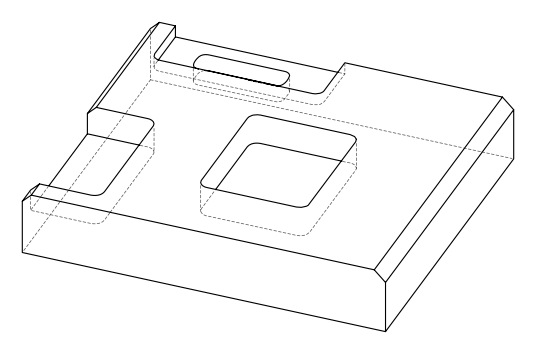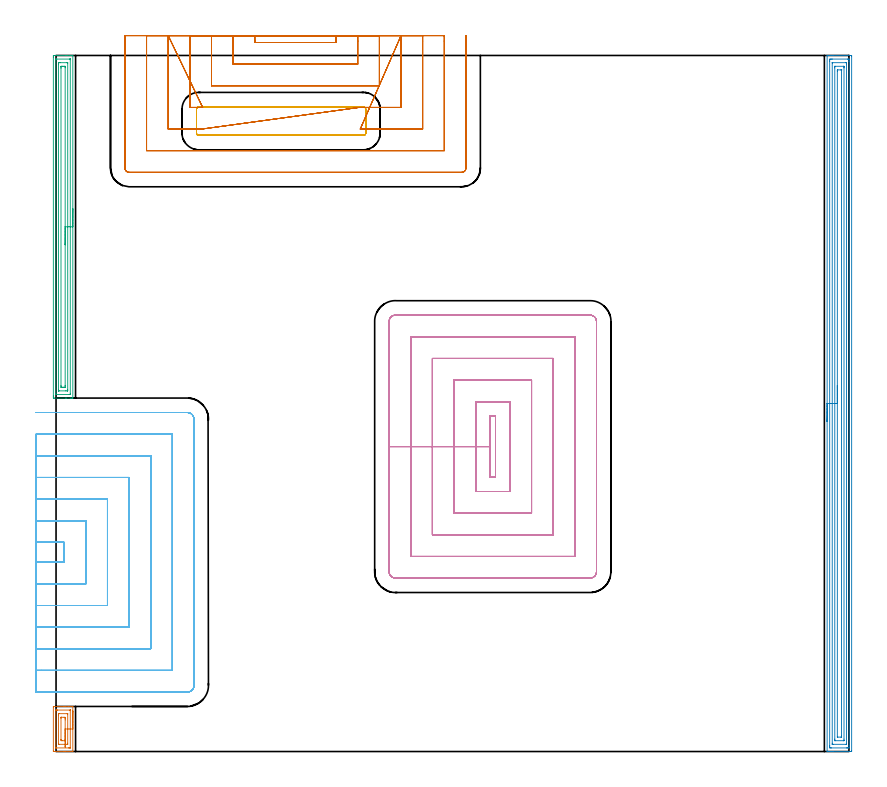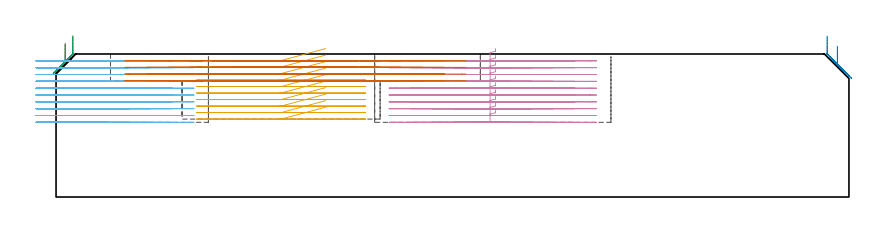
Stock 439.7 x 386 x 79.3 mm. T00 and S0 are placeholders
(PLAN: 7 operations, 1 tool changes, 132.7 min)
(1 AREA_MILL | FG_CHAMFER_SURFACE | UGT0205_001 | 1.05 min | 1819 mm3)
(2 AREA_MILL_1 | FG_CHAMFER_SURFACE_1 | UGT0205_001 | 15.73 min | 35693 mm3)
(3 AREA_MILL_2 | FG_CHAMFER_SURFACE_2 | UGT0205_001 | 6.33 min | 11439 mm3)
(4 MILL_RECTANGULAR_POCKET | POCKET_RECTANGULAR_STRAIGHT | NXT0201_012 | Follow Part, ap 4, ae 75% | 36.56 min | 799158 mm3)
(5 MILL_RECTANGULAR_POCKET_1 | POCKET_RECTANGULAR_STRAIGHT_1 | NXT0201_012 | Follow Part, ap 4, ae 75% | 5.41 min | 123470 mm3)
(6 MILL_SLOT | SLOT_PARTIAL_RECTANGULAR | NXT0201_012 | Follow Part, ap 4, ae 75% | 46.82 min | 544667 mm3)
(7 MILL_SLOT_1 | SLOT_PARTIAL_RECTANGULAR_1 | NXT0201_012 | Follow Part, ap 4, ae 75% | 20.76 min | 169737 mm3)
(TOOL UGT0205_001 | Chamfer Mill 20 x 3 x 45 deg. | D20 FL50 Z2)
(TOOL NXT0201_012 | ENDMILL 16mm [2P460-1600-NA 1630] | D16 FL38 Z6)
(OP 1 AREA_MILL)
G17 G21 G94 G90
T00 M6
G54
G17 G0 G90 X9.3 Y22.5 S1061 M3
G43 Z89.3 H0
G94 G1 Y22.462 Z88.428 F250.
Y22.348 Z87.563
Y22.159 Z86.712
Y21.897 Z85.88
Y21.563 Z85.074
Y21.16 Z84.3
Y20.692 Z83.564
Y20.16 Z82.872
Y19.571 Z82.229
Y18.928 Z81.639
Y18.236 Z81.108
Y17.5 Z80.64
Y16.726 Z80.237
Y15.92 Z79.903
Y15.088 Z79.641
Y14.236 Z79.452
Y13.372 Z79.338
Y12.5 Z79.3
Y0.084
X9.296 Y0.009 Z79.289
X9.286 Y0.006 Z79.279
X9.102 Y0. Z79.1
X5.062 Z75.06
X4.343 Z74.337
X-1.209 Z68.787
X-1.337 Y0.002 Z68.659
X-1.491 Y0.01 Z68.505
X-1.499 Y0.163 Z68.499
X-1.5 Y0.527 Z68.5
Y24.473
X-1.496 Y24.84 Z68.502
X-1.491 Y24.99 Z68.505
X-1.336 Y25. Z68.66
X4.343 Z74.337
X5.062 Z75.06
X5.23 Z75.228
X7.003 Z77.
X9.102 Z79.101
X9.286 Y24.994 Z79.279
X9.296 Y24.991 Z79.289
X9.3 Y24.916 Z79.3
Y12.5
X7.886 Z77.886
Y2.305
X7.882 Y2.081 Z77.882
X7.879 Y2.028 Z77.879
X7.874 Y2.01 Z77.874
X7.805 Y2.007 Z77.805
X7.605 Y2.002 Z77.605
X7.304 Y2. Z77.304
X7.003 Z77.003
X0.032 Z70.032
X-0.015 Y2.002 Z69.985
X-0.062 Y2.006 Z69.938
X-0.079 Y2.01 Z69.921
X-0.081 Y2.028 Z69.919
X-0.084 Y2.081 Z69.916
X-0.086 Y2.297 Z69.914
Y22.695
X-0.082 Y22.919 Z69.918
X-0.079 Y22.972 Z69.921
X-0.074 Y22.99 Z69.926
X-0.005 Y22.993 Z69.995
X0.195 Y22.998 Z70.195
X0.496 Y23. Z70.496
X0.797 Z70.797
X7.768 Z77.768
X7.815 Y22.998 Z77.815
X7.862 Y22.994 Z77.862
X7.879 Y22.99 Z77.879
X7.881 Y22.972 Z77.881
X7.884 Y22.919 Z77.884
X7.886 Y22.703 Z77.886
Y12.5
X6.471 Z76.471
Y4.607
X6.469 Y4.075 Z76.469
X6.467 Y4.032 Z76.467
X6.466 Y4.017 Z76.466
X6.415 Y4.01 Z76.415
X6.266 Y4.003 Z76.266
X6.191 Y4. Z76.191
X1.609 Y4.001 Z71.609
X1.459 Y4.005 Z71.459
X1.361 Y4.01 Z71.361
X1.334 Y4.018 Z71.334
X1.333 Y4.026 Z71.333
X1.331 Y4.075 Z71.331
X1.329 Y4.429 Z71.329
Y20.393
X1.331 Y20.925 Z71.331
X1.333 Y20.968 Z71.333
X1.334 Y20.983 Z71.334
X1.385 Y20.99 Z71.385
X1.534 Y20.997 Z71.534
X1.609 Y21. Z71.609
X6.191 Y20.999 Z76.191
X6.341 Y20.995 Z76.341
X6.439 Y20.99 Z76.439
X6.466 Y20.982 Z76.466
X6.467 Y20.974 Z76.467
X6.469 Y20.925 Z76.469
X6.471 Y20.571 Z76.471
Y12.5
X5.057 Z75.057
X5.056 Y6.735 Z75.056
X5.051 Y6.027 Z75.051
X5.049 Y6.01 Z75.049
X5.032 Y6.007 Z75.032
X4.986 Y6.003 Z74.986
X4.895 Y6.001 Z74.895
X4.711 Y6. Z74.711
X3.302 Y6.003 Z73.302
X2.75 Y6.023 Z72.75
X2.744 Y6.561 Z72.744
X2.743 Y6.735 Z72.743
Y18.265
X2.749 Y18.973 Z72.749
X2.751 Y18.99 Z72.751
X2.768 Y18.993 Z72.768
X2.813 Y18.997 Z72.813
X2.905 Y18.999 Z72.905
X3.089 Y19. Z73.089
X4.498 Y18.997 Z74.498
X5.05 Y18.977 Z75.05
X5.056 Y18.439 Z75.056
X5.057 Y18.265 Z75.057
Y17.55
Y12.5
Y11.628 Z75.095
Y10.764 Z75.209
Y9.912 Z75.398
Y9.08 Z75.66
Y8.274 Z75.994
Y7.5 Z76.397
Y6.764 Z76.866
Y6.072 Z77.397
Y5.429 Z77.986
Y4.84 Z78.629
Y4.309 Z79.322
Y3.84 Z80.057
Y3.437 Z80.831
Y3.103 Z81.637
Y2.841 Z82.469
Y2.652 Z83.321
Y2.538 Z84.186
Y2.5 Z85.057
G0 Z89.3
M5
M2
(OP 2 AREA_MILL_1)
G17 G21 G94 G90
T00 M6
G54
G17 G0 G90 X427.6 Y183. S1061 M3
G43 Z89.3 H0
G94 G1 Y183.038 Z88.428 F250.
Y183.152 Z87.563
Y183.341 Z86.712
Y183.603 Z85.88
Y183.937 Z85.074
Y184.34 Z84.3
Y184.808 Z83.564
Y185.34 Z82.872
Y185.929 Z82.229
Y186.572 Z81.639
Y187.264 Z81.108
Y188. Z80.64
Y188.774 Z80.237
Y189.58 Z79.903
Y190.412 Z79.641
Y191.263 Z79.452
Y192.128 Z79.338
Y193. Z79.3
Y385.837
X427.603 Y385.99 Z79.288
X427.644 Y385.994 Z79.247
X428.017 Y386. Z78.882
X428.409 Z78.49
X429.06 Z77.835
X430.276 Z76.621
X430.84 Z76.054
X440.63 Z66.268
X440.913 Y385.998 Z65.984
X441.192 Y385.99 Z65.706
X441.199 Y385.712 Z65.699
X441.2 Y0.61 Z65.7
X441.197 Y0.286 Z65.702
X441.192 Y0.01 Z65.706
X440.912 Y0. Z65.985
X430.84 Z76.054
X430.276 Z76.621
X429.95 Z76.946
X429.386 Z77.51
X429.06 Z77.835
X428.409 Z78.491
X428.018 Z78.882
X427.644 Y0.006 Z79.247
X427.603 Y0.01 Z79.288
X427.6 Y0.163 Z79.3
Y193.
X429.014 Z77.886
Y382.758
X429.018 Y383.605 Z77.882
X429.02 Y383.645 Z77.88
X429.06 Y383.99 Z77.84
X429.559 Y383.998 Z77.341
X429.95 Y383.999 Z76.95
X430.446 Y384. Z76.454
X438.85 Y383.999 Z68.05
X439.348 Y383.997 Z67.552
X439.74 Y383.99 Z67.16
X439.78 Y383.605 Z67.12
X439.783 Y383.562 Z67.117
X439.786 Y382.712 Z67.114
Y382.666
Y3.242
X439.782 Y2.395 Z67.118
X439.78 Y2.355 Z67.12
X439.74 Y2.01 Z67.16
X439.241 Y2.002 Z67.659
X438.85 Y2.001 Z68.05
X438.354 Y2. Z68.546
X429.95 Y2.001 Z76.95
X429.451 Y2.003 Z77.449
X429.06 Y2.01 Z77.84
X429.02 Y2.395 Z77.88
X429.017 Y2.438 Z77.883
X429.014 Y3.288 Z77.886
Y3.334
Y193.
X430.428 Z76.472
X430.429 Y381.819 Z76.471
X430.43 Y381.922 Z76.47
X430.433 Y381.973 Z76.467
X430.435 Y381.99 Z76.465
X430.48 Y381.993 Z76.42
X430.661 Y381.999 Z76.239
X437.96 Y382. Z68.94
X438.14 Y381.998 Z68.76
X438.26 Y381.995 Z68.64
X438.354 Y381.99 Z68.546
X438.365 Y381.976 Z68.535
X438.367 Y381.956 Z68.533
X438.369 Y381.819 Z68.531
X438.371 Y381.406 Z68.529
Y4.181
X438.369 Y4.078 Z68.531
X438.367 Y4.027 Z68.533
X438.365 Y4.01 Z68.535
X438.32 Y4.007 Z68.58
X438.139 Y4.001 Z68.761
X430.84 Z76.06
X430.66 Y4.002 Z76.24
X430.54 Y4.006 Z76.36
X430.447 Y4.01 Z76.453
X430.435 Y4.024 Z76.465
X430.433 Y4.044 Z76.467
X430.431 Y4.181 Z76.469
X430.429 Y4.594 Z76.471
X430.428 Y193. Z76.472
X431.843 Z75.057
Y379.141
X431.845 Y379.918 Z75.055
X431.848 Y379.971 Z75.052
X431.85 Y379.99 Z75.05
X431.871 Y379.992 Z75.029
X431.978 Y379.996 Z74.922
X432.192 Y379.999 Z74.708
X436.622 Z70.278
X436.826 Y379.997 Z70.074
X436.927 Y379.992 Z69.973
X436.948 Y379.99 Z69.952
X436.951 Y379.977 Z69.949
X436.953 Y379.939 Z69.947
X436.957 Y379.254 Z69.943
Y379.141
Y6.859
X436.955 Y6.082 Z69.945
X436.952 Y6.029 Z69.948
X436.95 Y6.01 Z69.95
X436.929 Y6.008 Z69.971
X436.822 Y6.004 Z70.078
X436.608 Y6.001 Z70.292
X432.178 Z74.722
X431.974 Y6.003 Z74.926
X431.873 Y6.008 Z75.027
X431.852 Y6.01 Z75.048
X431.85 Y6.023 Z75.051
X431.847 Y6.061 Z75.053
X431.843 Y6.746 Z75.057
Y6.859
Y193.
X433.257 Z73.643
Y377.355
X433.259 Y377.608 Z73.641
X433.264 Y377.863 Z73.636
X433.275 Y377.99 Z73.625
X433.35 Y377.995 Z73.55
X433.51 Y377.999 Z73.39
X435.29 Y378. Z71.61
X435.538 Y377.999 Z71.362
X435.542 Y377.996 Z71.358
X435.543 Y377.995 Z71.357
Y8.645
X435.541 Y8.393 Z71.359
X435.536 Y8.137 Z71.364
X435.525 Y8.01 Z71.375
X435.45 Y8.005 Z71.45
X435.29 Y8.002 Z71.61
X433.51 Y8. Z73.39
X433.262 Y8.001 Z73.638
X433.258 Y8.004 Z73.642
X433.257 Y8.005 Z73.643
Y193.
Y193.872 Z73.681
Y194.736 Z73.795
Y195.588 Z73.984
Y196.42 Z74.246
Y197.226 Z74.58
Y198. Z74.983
Y198.736 Z75.452
Y199.428 Z75.983
Y200.071 Z76.572
Y200.66 Z77.215
Y201.191 Z77.907
Y201.66 Z78.643
Y202.063 Z79.417
Y202.397 Z80.223
Y202.659 Z81.055
Y202.848 Z81.907
Y202.962 Z82.772
Y203. Z83.643
G0 Z89.3
M5
M2
(OP 3 AREA_MILL_2)
G17 G21 G94 G90
T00 M6
G54
G17 G0 G90 X9.3 Y301. S1061 M3
G43 Z89.3 H0
G94 G1 Y300.962 Z88.428 F250.
Y300.848 Z87.563
Y300.659 Z86.712
Y300.397 Z85.88
Y300.063 Z85.074
Y299.66 Z84.3
Y299.192 Z83.564
Y298.66 Z82.872
Y298.071 Z82.229
Y297.428 Z81.639
Y296.736 Z81.108
Y296. Z80.64
Y295.226 Z80.237
Y294.42 Z79.903
Y293.588 Z79.641
Y292.737 Z79.452
Y291.872 Z79.338
Y291. Z79.3
Y196.136
X9.297 Y196.01 Z79.288
X9.277 Y196.007 Z79.268
X8.98 Y196. Z78.979
X8.432 Z78.431
X7.89 Z77.885
X5.846 Z75.843
X5.23 Z75.224
X-0.976 Y196.001 Z69.021
X-1.208 Y196.003 Z68.789
X-1.491 Y196.008 Z68.505
X-1.494 Y196.062 Z68.503
X-1.499 Y196.582 Z68.501
X-1.5 Y197.108 Z68.5
Y385.054
X-1.499 Y385.419 Z68.501
X-1.494 Y385.938 Z68.503
X-1.491 Y385.992 Z68.506
X-0.976 Y385.996 Z69.021
X-0.398 Y386. Z69.599
X5.23 Z75.224
X5.846 Z75.843
X6.117 Z76.113
X7.89 Z77.885
X8.432 Z78.431
X8.776 Z78.775
X8.98 Z78.979
X9.277 Y385.993 Z79.268
X9.297 Y385.99 Z79.288
X9.3 Y385.864 Z79.3
Y291.
X7.886 Z77.886
Y198.367
X7.883 Y198.141 Z77.883
X7.881 Y198.032 Z77.881
X7.879 Y198.012 Z77.879
X7.828 Y198.008 Z77.828
X7.726 Y198.005 Z77.726
X7.364 Y198.001 Z77.364
X0.271 Y198. Z70.271
X0.047 Y198.002 Z70.047
X-0.032 Y198.005 Z69.968
X-0.065 Y198.009 Z69.935
X-0.079 Y198.013 Z69.921
X-0.081 Y198.033 Z69.919
X-0.084 Y198.141 Z69.916
X-0.086 Y198.359 Z69.914
Y383.633
X-0.083 Y383.859 Z69.917
X-0.081 Y383.968 Z69.919
X-0.079 Y383.988 Z69.921
X-0.029 Y383.992 Z69.971
X0.074 Y383.996 Z70.074
X0.436 Y384. Z70.436
X7.529 Z77.529
X7.753 Y383.998 Z77.753
X7.832 Y383.995 Z77.832
X7.865 Y383.991 Z77.865
X7.879 Y383.987 Z77.879
X7.88 Y383.967 Z77.88
X7.883 Y383.859 Z77.883
X7.886 Y383.641 Z77.886
Y291.
X6.472 Z76.472
X6.471 Y200.679 Z76.471
X6.469 Y200.145 Z76.469
X6.467 Y200.056 Z76.467
X6.465 Y200.02 Z76.465
X6.403 Y200.01 Z76.403
X6.258 Y200.002 Z76.258
X6.117 Y200.001 Z76.117
X5.374 Y200. Z75.374
X1.683 Z71.683
X1.54 Y200.001 Z71.54
X1.444 Y200.003 Z71.444
X1.368 Y200.009 Z71.368
X1.334 Y200.014 Z71.334
X1.333 Y200.027 Z71.333
X1.33 Y200.145 Z71.33
X1.329 Y200.501 Z71.329
Y381.321
X1.331 Y381.856 Z71.331
X1.333 Y381.944 Z71.333
X1.335 Y381.98 Z71.335
X1.396 Y381.99 Z71.396
X1.541 Y381.998 Z71.541
X1.683 Y381.999 Z71.683
X2.426 Y382. Z72.426
X6.117 Z76.117
X6.26 Y381.999 Z76.26
X6.356 Y381.997 Z76.356
X6.432 Y381.991 Z76.432
X6.466 Y381.986 Z76.466
X6.467 Y381.973 Z76.467
X6.47 Y381.856 Z76.47
X6.471 Y381.499 Z76.471
X6.472 Y291. Z76.472
X5.057 Z75.057
Y202.99
X5.056 Y202.817 Z75.056
X5.05 Y202.106 Z75.05
X5.048 Y202.01 Z75.048
X4.953 Y202.007 Z74.953
X4.75 Y202.003 Z74.75
X4.343 Y202. Z74.343
X4.27 Z74.27
X3.383 Z73.383
X3.023 Y202.003 Z73.023
X2.843 Y202.007 Z72.843
X2.758 Y202.01 Z72.758
X2.75 Y202.066 Z72.75
X2.744 Y202.642 Z72.744
X2.743 Y202.817 Z72.743
Y379.01
X2.744 Y379.183 Z72.744
X2.75 Y379.894 Z72.75
X2.752 Y379.99 Z72.752
X2.847 Y379.993 Z72.847
X3.05 Y379.997 Z73.05
X3.457 Y380. Z73.457
X3.53 Z73.53
X4.417 Z74.417
X4.777 Y379.997 Z74.777
X4.957 Y379.993 Z74.957
X5.042 Y379.99 Z75.042
X5.05 Y379.934 Z75.05
X5.056 Y379.358 Z75.056
X5.057 Y379.183 Z75.057
Y291.
Y290.128 Z75.095
Y289.264 Z75.209
Y288.412 Z75.398
Y287.58 Z75.66
Y286.774 Z75.994
Y286. Z76.397
Y285.264 Z76.866
Y284.572 Z77.397
Y283.929 Z77.986
Y283.34 Z78.629
Y282.809 Z79.322
Y282.34 Z80.057
Y281.937 Z80.831
Y281.603 Z81.637
Y281.341 Z82.469
Y281.152 Z83.321
Y281.038 Z84.186
Y281. Z85.057
G0 Z89.3
M5
M2
(OP 4 MILL_RECTANGULAR_POCKET)
G17 G21 G94 G90
T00 M6
G54
G17 G0 G90 X243.7 Y180.559 S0 M3
G43 Z89.3 H1
Z82.3
G94 G1 Y186. Z80.842 F250.
X240.7 Z80.038
Y169.1 Z75.51
Y152.2 F500.
X243.7
Y186.
X240.7
Y169.1
X232.7
Y144.2
X251.7
Y194.
X232.7
Y169.1
X220.7
Y132.2
X263.7
Y206.
X220.7
Y169.1
X208.7
Y120.2
X275.7
Y218.
X208.7
Y169.1
X196.7
Y108.2
X287.7
Y230.
X196.7
Y169.1
X184.7
Y99.7
G3 X188.2 Y96.2 R3.5
G1 X296.2
G3 X299.7 Y99.7 R3.5
G1 Y238.5
G3 X296.2 Y242. R3.5
G1 X188.2
G3 X184.7 Y238.5 R3.5
G1 Y169.1
Y168.1
G0 X243.7 Y180.559 Z78.51
G1 Y186. Z77.052 F250.
X240.7 Z76.248
Y169.1 Z71.72
Y152.2 F500.
X243.7
Y186.
X240.7
Y169.1
X232.7
Y144.2
X251.7
Y194.
X232.7
Y169.1
X220.7
Y132.2
X263.7
Y206.
X220.7
Y169.1
X208.7
Y120.2
X275.7
Y218.
X208.7
Y169.1
X196.7
Y108.2
X287.7
Y230.
X196.7
Y169.1
X184.7
Y99.7
G3 X188.2 Y96.2 R3.5
G1 X296.2
G3 X299.7 Y99.7 R3.5
G1 Y238.5
G3 X296.2 Y242. R3.5
G1 X188.2
G3 X184.7 Y238.5 R3.5
G1 Y169.1
Y168.1
G0 X243.7 Y180.559 Z74.72
G1 Y186. Z73.262 F250.
X240.7 Z72.458
Y169.1 Z67.93
Y152.2 F500.
X243.7
Y186.
X240.7
Y169.1
X232.7
Y144.2
X251.7
Y194.
X232.7
Y169.1
X220.7
Y132.2
X263.7
Y206.
X220.7
Y169.1
X208.7
Y120.2
X275.7
Y218.
X208.7
Y169.1
X196.7
Y108.2
X287.7
Y230.
X196.7
Y169.1
X184.7
Y99.7
G3 X188.2 Y96.2 R3.5
G1 X296.2
G3 X299.7 Y99.7 R3.5
G1 Y238.5
G3 X296.2 Y242. R3.5
G1 X188.2
G3 X184.7 Y238.5 R3.5
G1 Y169.1
Y168.1
G0 X243.7 Y180.559 Z70.93
G1 Y186. Z69.472 F250.
X240.7 Z68.668
Y169.1 Z64.14
Y152.2 F500.
X243.7
Y186.
X240.7
Y169.1
X232.7
Y144.2
X251.7
Y194.
X232.7
Y169.1
X220.7
Y132.2
X263.7
Y206.
X220.7
Y169.1
X208.7
Y120.2
X275.7
Y218.
X208.7
Y169.1
X196.7
Y108.2
X287.7
Y230.
X196.7
Y169.1
X184.7
Y99.7
G3 X188.2 Y96.2 R3.5
G1 X296.2
G3 X299.7 Y99.7 R3.5
G1 Y238.5
G3 X296.2 Y242. R3.5
G1 X188.2
G3 X184.7 Y238.5 R3.5
G1 Y169.1
Y168.1
G0 X243.7 Y180.559 Z67.14
G1 Y186. Z65.682 F250.
X240.7 Z64.878
Y169.1 Z60.35
Y152.2 F500.
X243.7
Y186.
X240.7
Y169.1
X232.7
Y144.2
X251.7
Y194.
X232.7
Y169.1
X220.7
Y132.2
X263.7
Y206.
X220.7
Y169.1
X208.7
Y120.2
X275.7
Y218.
X208.7
Y169.1
X196.7
Y108.2
X287.7
Y230.
X196.7
Y169.1
X184.7
Y99.7
G3 X188.2 Y96.2 R3.5
G1 X296.2
G3 X299.7 Y99.7 R3.5
G1 Y238.5
G3 X296.2 Y242. R3.5
G1 X188.2
G3 X184.7 Y238.5 R3.5
G1 Y169.1
Y168.1
G0 X243.7 Y180.559 Z63.35
G1 Y186. Z61.892 F250.
X240.7 Z61.088
Y169.1 Z56.56
Y152.2 F500.
X243.7
Y186.
X240.7
Y169.1
X232.7
Y144.2
X251.7
Y194.
X232.7
Y169.1
X220.7
Y132.2
X263.7
Y206.
X220.7
Y169.1
X208.7
Y120.2
X275.7
Y218.
X208.7
Y169.1
X196.7
Y108.2
X287.7
Y230.
X196.7
Y169.1
X184.7
Y99.7
G3 X188.2 Y96.2 R3.5
G1 X296.2
G3 X299.7 Y99.7 R3.5
G1 Y238.5
G3 X296.2 Y242. R3.5
G1 X188.2
G3 X184.7 Y238.5 R3.5
G1 Y169.1
Y168.1
G0 X243.7 Y180.559 Z59.56
G1 Y186. Z58.102 F250.
X240.7 Z57.298
Y169.1 Z52.77
Y152.2 F500.
X243.7
Y186.
X240.7
Y169.1
X232.7
Y144.2
X251.7
Y194.
X232.7
Y169.1
X220.7
Y132.2
X263.7
Y206.
X220.7
Y169.1
X208.7
Y120.2
X275.7
Y218.
X208.7
Y169.1
X196.7
Y108.2
X287.7
Y230.
X196.7
Y169.1
X184.7
Y99.7
G3 X188.2 Y96.2 R3.5
G1 X296.2
G3 X299.7 Y99.7 R3.5
G1 Y238.5
G3 X296.2 Y242. R3.5
G1 X188.2
G3 X184.7 Y238.5 R3.5
G1 Y169.1
Y168.1
G0 X243.7 Y180.559 Z55.77
G1 Y186. Z54.312 F250.
X240.7 Z53.508
Y169.1 Z48.98
Y152.2 F500.
X243.7
Y186.
X240.7
Y169.1
X232.7
Y144.2
X251.7
Y194.
X232.7
Y169.1
X220.7
Y132.2
X263.7
Y206.
X220.7
Y169.1
X208.7
Y120.2
X275.7
Y218.
X208.7
Y169.1
X196.7
Y108.2
X287.7
Y230.
X196.7
Y169.1
X184.7
Y99.7
G3 X188.2 Y96.2 R3.5
G1 X296.2
G3 X299.7 Y99.7 R3.5
G1 Y238.5
G3 X296.2 Y242. R3.5
G1 X188.2
G3 X184.7 Y238.5 R3.5
G1 Y169.1
Y168.1
G0 X243.7 Y180.559 Z51.98
G1 Y186. Z50.522 F250.
X240.7 Z49.718
Y169.1 Z45.19
Y152.2 F500.
X243.7
Y186.
X240.7
Y169.1
X232.7
Y144.2
X251.7
Y194.
X232.7
Y169.1
X220.7
Y132.2
X263.7
Y206.
X220.7
Y169.1
X208.7
Y120.2
X275.7
Y218.
X208.7
Y169.1
X196.7
Y108.2
X287.7
Y230.
X196.7
Y169.1
X184.7
Y99.7
G3 X188.2 Y96.2 R3.5
G1 X296.2
G3 X299.7 Y99.7 R3.5
G1 Y238.5
G3 X296.2 Y242. R3.5
G1 X188.2
G3 X184.7 Y238.5 R3.5
G1 Y169.1
Y168.1
G0 X243.7 Y180.559 Z48.19
G1 Y186. Z46.732 F250.
X240.7 Z45.928
Y169.1 Z41.4
Y152.2 F500.
X243.7
Y186.
X240.7
Y169.1
X232.7
Y144.2
X251.7
Y194.
X232.7
Y169.1
X220.7
Y132.2
X263.7
Y206.
X220.7
Y169.1
X208.7
Y120.2
X275.7
Y218.
X208.7
Y169.1
X196.7
Y108.2
X287.7
Y230.
X196.7
Y169.1
X184.7
Y99.7
G3 X188.2 Y96.2 R3.5
G1 X296.2
G3 X299.7 Y99.7 R3.5
G1 Y238.5
G3 X296.2 Y242. R3.5
G1 X188.2
G3 X184.7 Y238.5 R3.5
G1 Y169.1
Y168.1
G0 Z89.3
M5
M2
(OP 5 MILL_RECTANGULAR_POCKET_1)
G17 G21 G94 G90
T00 M6
G54
G17 G0 G90 X149.469 Y357.5 S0 M3
G43 Z89.3 H1
Z82.3
G94 G1 X124.8 Z75.69 F250.
X79.1 F500.
G3 X77.9 Y356.3 R1.2
G1 Y342.9
G3 X79.1 Y341.7 R1.2
G1 X170.5
G3 X171.7 Y342.9 R1.2
G1 Y356.3
G3 X170.5 Y357.5 R1.2
G1 X124.8
X123.8
G0 X149.469 Z78.69
G1 X124.8 Z72.08 F250.
X79.1 F500.
G3 X77.9 Y356.3 R1.2
G1 Y342.9
G3 X79.1 Y341.7 R1.2
G1 X170.5
G3 X171.7 Y342.9 R1.2
G1 Y356.3
G3 X170.5 Y357.5 R1.2
G1 X124.8
X123.8
G0 X149.469 Z75.08
G1 X124.8 Z68.47 F250.
X79.1 F500.
G3 X77.9 Y356.3 R1.2
G1 Y342.9
G3 X79.1 Y341.7 R1.2
G1 X170.5
G3 X171.7 Y342.9 R1.2
G1 Y356.3
G3 X170.5 Y357.5 R1.2
G1 X124.8
X123.8
G0 X149.469 Z71.47
G1 X124.8 Z64.86 F250.
X79.1 F500.
G3 X77.9 Y356.3 R1.2
G1 Y342.9
G3 X79.1 Y341.7 R1.2
G1 X170.5
G3 X171.7 Y342.9 R1.2
G1 Y356.3
G3 X170.5 Y357.5 R1.2
G1 X124.8
X123.8
G0 X149.469 Z67.86
G1 X124.8 Z61.25 F250.
X79.1 F500.
G3 X77.9 Y356.3 R1.2
G1 Y342.9
G3 X79.1 Y341.7 R1.2
G1 X170.5
G3 X171.7 Y342.9 R1.2
G1 Y356.3
G3 X170.5 Y357.5 R1.2
G1 X124.8
X123.8
G0 X149.469 Z64.25
G1 X124.8 Z57.64 F250.
X79.1 F500.
G3 X77.9 Y356.3 R1.2
G1 Y342.9
G3 X79.1 Y341.7 R1.2
G1 X170.5
G3 X171.7 Y342.9 R1.2
G1 Y356.3
G3 X170.5 Y357.5 R1.2
G1 X124.8
X123.8
G0 X149.469 Z60.64
G1 X124.8 Z54.03 F250.
X79.1 F500.
G3 X77.9 Y356.3 R1.2
G1 Y342.9
G3 X79.1 Y341.7 R1.2
G1 X170.5
G3 X171.7 Y342.9 R1.2
G1 Y356.3
G3 X170.5 Y357.5 R1.2
G1 X124.8
X123.8
G0 X149.469 Z57.03
G1 X124.8 Z50.42 F250.
X79.1 F500.
G3 X77.9 Y356.3 R1.2
G1 Y342.9
G3 X79.1 Y341.7 R1.2
G1 X170.5
G3 X171.7 Y342.9 R1.2
G1 Y356.3
G3 X170.5 Y357.5 R1.2
G1 X124.8
X123.8
G0 X149.469 Z53.42
G1 X124.8 Z46.81 F250.
X79.1 F500.
G3 X77.9 Y356.3 R1.2
G1 Y342.9
G3 X79.1 Y341.7 R1.2
G1 X170.5
G3 X171.7 Y342.9 R1.2
G1 Y356.3
G3 X170.5 Y357.5 R1.2
G1 X124.8
X123.8
G0 X149.469 Z49.81
G1 X124.8 Z43.2 F250.
X79.1 F500.
G3 X77.9 Y356.3 R1.2
G1 Y342.9
G3 X79.1 Y341.7 R1.2
G1 X170.5
G3 X171.7 Y342.9 R1.2
G1 Y356.3
G3 X170.5 Y357.5 R1.2
G1 X124.8
X123.8
G0 Z89.3
M5
M2
(OP 6 MILL_SLOT)
G17 G21 G94 G90
T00 M6
G54
G17 G0 G90 X-11. Y105. S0 M3
G43 Z89.3 H1
Z75.51
G94 G1 X-8. F250.
X4.5 F500.
Y116.
X-8.
X-11. F250.
Y93.
X-8.
X16.5 F500.
Y128.
X-8.
X-11. F250.
Y80.999
X-8. Y81.
X28.5 F500.
Y140.
X-8.
X-11. Y140.001 F250.
Y68.999
X-8. Y69.
X40.5 F500.
Y152.
X-8.
X-11. Y152.001 F250.
Y56.999
X-8. Y57.
X52.5 F500.
Y164.
X-8.
X-11. Y164.001 F250.
Y44.998
X-8. Y45.
X64.5 F500.
Y176.
X-8.
X-11. Y176.002 F250.
X-10.99 Y33.
X-7.99
X72.8 F500.
G3 X76.5 Y36.7 R3.7
G1 Y184.3
G3 X72.8 Y188. R3.7
G1 X-7.992
X-10.992 F250.
G0 X-11. Y105. Z71.72
G1 X-8.
X4.5 F500.
Y116.
X-8.
X-11. F250.
Y93.
X-8.
X16.5 F500.
Y128.
X-8.
X-11. F250.
Y81.
X-8.
X28.5 F500.
Y140.
X-8.
X-11. F250.
Y69.
X-8.
X40.5 F500.
Y152.
X-8.
X-11. F250.
Y57.
X-8.
X52.5 F500.
Y164.
X-8.
X-11. F250.
Y45.
X-8.
X64.5 F500.
Y176.
X-8.
X-11. F250.
Y33.
X-8.
X72.8 F500.
G3 X76.5 Y36.7 R3.7
G1 Y184.3
G3 X72.8 Y188. R3.7
G1 X-8.
X-11. F250.
G0 Y105. Z67.93
G1 X-8.
X4.5 F500.
Y116.
X-8.
X-11. F250.
Y93.
X-8.
X16.5 F500.
Y128.
X-8.
X-11. F250.
Y81.
X-8.
X28.5 F500.
Y140.
X-8.
X-11. F250.
Y69.
X-8.
X40.5 F500.
Y152.
X-8.
X-11. F250.
Y57.
X-8.
X52.5 F500.
Y164.
X-8.
X-11. F250.
Y45.
X-8.
X64.5 F500.
Y176.
X-8.
X-11. F250.
Y33.
X-8.
X72.8 F500.
G3 X76.5 Y36.7 R3.7
G1 Y184.3
G3 X72.8 Y188. R3.7
G1 X-8.
X-11. F250.
G0 Y105. Z64.14
G1 X-8.
X4.5 F500.
Y116.
X-8.
X-11. F250.
Y93.
X-8.
X16.5 F500.
Y128.
X-8.
X-11. F250.
Y81.
X-8.
X28.5 F500.
Y140.
X-8.
X-11. F250.
Y69.
X-8.
X40.5 F500.
Y152.
X-8.
X-11. F250.
Y57.
X-8.
X52.5 F500.
Y164.
X-8.
X-11. F250.
Y45.
X-8.
X64.5 F500.
Y176.
X-8.
X-11. F250.
Y33.
X-8.
X72.8 F500.
G3 X76.5 Y36.7 R3.7
G1 Y184.3
G3 X72.8 Y188. R3.7
G1 X-8.
X-11. F250.
G0 Y105. Z60.35
G1 X-8.
X4.5 F500.
Y116.
X-8.
X-11. F250.
Y93.
X-8.
X16.5 F500.
Y128.
X-8.
X-11. F250.
Y81.
X-8.
X28.5 F500.
Y140.
X-8.
X-11. F250.
Y69.
X-8.
X40.5 F500.
Y152.
X-8.
X-11. F250.
Y57.
X-8.
X52.5 F500.
Y164.
X-8.
X-11. F250.
Y45.
X-8.
X64.5 F500.
Y176.
X-8.
X-11. F250.
Y33.
X-8.
X72.8 F500.
G3 X76.5 Y36.7 R3.7
G1 Y184.3
G3 X72.8 Y188. R3.7
G1 X-8.
X-11. F250.
G0 Y105. Z56.56
G1 X-8.
X4.5 F500.
Y116.
X-8.
X-11. F250.
Y93.
X-8.
X16.5 F500.
Y128.
X-8.
X-11. F250.
Y81.
X-8.
X28.5 F500.
Y140.
X-8.
X-11. F250.
Y69.
X-8.
X40.5 F500.
Y152.
X-8.
X-11. F250.
Y57.
X-8.
X52.5 F500.
Y164.
X-8.
X-11. F250.
Y45.
X-8.
X64.5 F500.
Y176.
X-8.
X-11. F250.
Y33.
X-8.
X72.8 F500.
G3 X76.5 Y36.7 R3.7
G1 Y184.3
G3 X72.8 Y188. R3.7
G1 X-8.
X-11. F250.
G0 Y105. Z52.77
G1 X-8.
X4.5 F500.
Y116.
X-8.
X-11. F250.
Y93.
X-8.
X16.5 F500.
Y128.
X-8.
X-11. F250.
Y81.
X-8.
X28.5 F500.
Y140.
X-8.
X-11. F250.
Y69.
X-8.
X40.5 F500.
Y152.
X-8.
X-11. F250.
Y57.
X-8.
X52.5 F500.
Y164.
X-8.
X-11. F250.
Y45.
X-8.
X64.5 F500.
Y176.
X-8.
X-11. F250.
Y33.
X-8.
X72.8 F500.
G3 X76.5 Y36.7 R3.7
G1 Y184.3
G3 X72.8 Y188. R3.7
G1 X-8.
X-11. F250.
G0 Y105. Z48.98
G1 X-8.
X4.5 F500.
Y116.
X-8.
X-11. F250.
Y93.
X-8.
X16.5 F500.
Y128.
X-8.
X-11. F250.
Y81.
X-8.
X28.5 F500.
Y140.
X-8.
X-11. F250.
Y69.
X-8.
X40.5 F500.
Y152.
X-8.
X-11. F250.
Y57.
X-8.
X52.5 F500.
Y164.
X-8.
X-11. F250.
Y45.
X-8.
X64.5 F500.
Y176.
X-8.
X-11. F250.
Y33.
X-8.
X72.8 F500.
G3 X76.5 Y36.7 R3.7
G1 Y184.3
G3 X72.8 Y188. R3.7
G1 X-8.
X-11. F250.
G0 Y105. Z45.19
G1 X-8.
X4.5 F500.
Y116.
X-8.
X-11. F250.
Y93.
X-8.
X16.5 F500.
Y128.
X-8.
X-11. F250.
Y81.
X-8.
X28.5 F500.
Y140.
X-8.
X-11. F250.
Y69.
X-8.
X40.5 F500.
Y152.
X-8.
X-11. F250.
Y57.
X-8.
X52.5 F500.
Y164.
X-8.
X-11. F250.
Y45.
X-8.
X64.5 F500.
Y176.
X-8.
X-11. F250.
Y33.
X-8.
X72.8 F500.
G3 X76.5 Y36.7 R3.7
G1 Y184.3
G3 X72.8 Y188. R3.7
G1 X-8.
X-11. F250.
G0 Y105. Z41.4
G1 X-8.
X4.5 F500.
Y116.
X-8.
X-11. F250.
Y93.
X-8.
X16.5 F500.
Y128.
X-8.
X-11. F250.
Y81.
X-8.
X28.5 F500.
Y140.
X-8.
X-11. F250.
Y69.
X-8.
X40.5 F500.
Y152.
X-8.
X-11. F250.
Y57.
X-8.
X52.5 F500.
Y164.
X-8.
X-11. F250.
Y45.
X-8.
X64.5 F500.
Y176.
X-8.
X-11. F250.
Y33.
X-8.
X72.8 F500.
G3 X76.5 Y36.7 R3.7
G1 Y184.3
G3 X72.8 Y188. R3.7
G1 X-8.
X-11. F250.
G0 Z89.3
M5
M2
(OP 7 MILL_SLOT_1)
G17 G21 G94 G90
T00 M6
G54
G17 G0 G90 X110.2 Y397. S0 M3
G43 Z89.3 H1
Z75.6
G94 G1 Y394. F250.
Y393.2 F500.
X155.3
Y394.
Y397. F250.
X98.2
Y394.
Y381.2 F500.
X167.3
Y394.
Y397. F250.
X86.2
Y394.
Y369.2 F500.
X179.3
Y394.
Y397. F250.
X74.2
Y394.
Y357.2 F500.
X78.313
X81.313 F250.
X62.2 Y397. F500.
Y394. F250.
Y345.2 F500.
X77.9
X80.9 F250.
X168.283 Y357.2 F500.
X171.283 F250.
X191.3 F500.
Y394.
Y397. F250.
X168.7 Y345.2 F500.
X171.7 F250.
X203.3 F500.
Y394.
Y397. F250.
X50.2
Y394.
Y333.2 F500.
X215.3
Y394.
Y397. F250.
X38.2
Y394.
Y323.5 F500.
G3 X40.5 Y321.2 R2.3
G1 X225.
G3 X227.3 Y323.5 R2.3
G1 Y394.
Y397. F250.
G0 X110.2 Z71.9
G1 Y394.
Y393.2 F500.
X155.3
Y394.
Y397. F250.
X98.2
Y394.
Y381.2 F500.
X167.3
Y394.
Y397. F250.
X86.2
Y394.
Y369.2 F500.
X179.3
Y394.
Y397. F250.
X74.2
Y394.
Y357.2 F500.
X78.313
X81.313 F250.
X62.2 Y397. F500.
Y394. F250.
Y345.2 F500.
X77.9
X80.9 F250.
X168.283 Y357.2 F500.
X171.283 F250.
X191.3 F500.
Y394.
Y397. F250.
X168.7 Y345.2 F500.
X171.7 F250.
X203.3 F500.
Y394.
Y397. F250.
X50.2
Y394.
Y333.2 F500.
X215.3
Y394.
Y397. F250.
X38.2
Y394.
Y323.5 F500.
G3 X40.5 Y321.2 R2.3
G1 X225.
G3 X227.3 Y323.5 R2.3
G1 Y394.
Y397. F250.
G0 X110.2 Z68.2
G1 Y394.
Y393.2 F500.
X155.3
Y394.
Y397. F250.
X98.2
Y394.
Y381.2 F500.
X167.3
Y394.
Y397. F250.
X86.2
Y394.
Y369.2 F500.
X179.3
Y394.
Y397. F250.
X74.2
Y394.
Y357.2 F500.
X78.313
X81.313 F250.
X62.2 Y397. F500.
Y394. F250.
Y345.2 F500.
X77.9
X80.9 F250.
X168.283 Y357.2 F500.
X171.283 F250.
X191.3 F500.
Y394.
Y397. F250.
X168.7 Y345.2 F500.
X171.7 F250.
X203.3 F500.
Y394.
Y397. F250.
X50.2
Y394.
Y333.2 F500.
X215.3
Y394.
Y397. F250.
X38.2
Y394.
Y323.5 F500.
G3 X40.5 Y321.2 R2.3
G1 X225.
G3 X227.3 Y323.5 R2.3
G1 Y394.
Y397. F250.
G0 X110.2 Z64.5
G1 Y394.
Y393.2 F500.
X155.3
Y394.
Y397. F250.
X98.2
Y394.
Y381.2 F500.
X167.3
Y394.
Y397. F250.
X86.2
Y394.
Y369.2 F500.
X179.3
Y394.
Y397. F250.
X74.2
Y394.
Y357.2 F500.
X78.313
X81.313 F250.
X62.2 Y397. F500.
Y394. F250.
Y345.2 F500.
X77.9
X80.9 F250.
X168.283 Y357.2 F500.
X171.283 F250.
X191.3 F500.
Y394.
Y397. F250.
X168.7 Y345.2 F500.
X171.7 F250.
X203.3 F500.
Y394.
Y397. F250.
X50.2
Y394.
Y333.2 F500.
X215.3
Y394.
Y397. F250.
X38.2
Y394.
Y323.5 F500.
G3 X40.5 Y321.2 R2.3
G1 X225.
G3 X227.3 Y323.5 R2.3
G1 Y394.
Y397. F250.
G0 Z89.3
M5
M2
